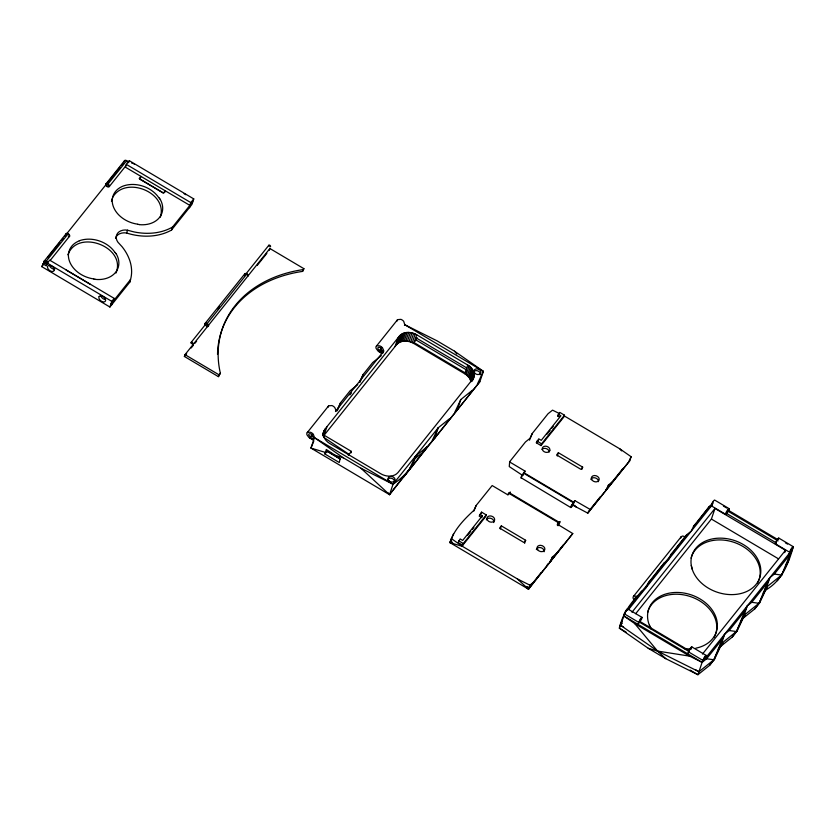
<?xml version="1.0" encoding="UTF-8"?>
<svg xmlns="http://www.w3.org/2000/svg" width="835" height="835" viewBox="0 0 835 835"><rect width="100%" height="100%" fill="white"/><g stroke="black" fill="none" stroke-linecap="round" stroke-linejoin="round"><path stroke-width="1.25" d="M472.756 380.05C476.159 374.623 473.007 367.786 467.736 365.041L416.707 334.793C411.54 331.725 403.785 331.098 399.506 335.973L324.898 429.253L322.571 434.732M559.335 413.523L552.54 410.142L548.052 413.732L532.26 433.48L529.964 438.375L525.466 441.965L509.674 461.713L509.256 466.577L522.533 475.365M68.48 254.424L68.627 253.162A24.507 18.714 18.7 0 1 78.031 241.388L79.356 240.824M112.297 199.659L112.433 198.386A24.507 18.714 18.7 0 1 121.837 186.623L123.173 186.059A26.135 19.967 18.7 0 1 158.848 197.77M312.582 436.559L312.019 434.847A2.286 1.43 38.7 0 0 310.129 433.72L309.274 433.803A2.119 1.315 38.7 0 0 308.825 435.129L310.234 436.757L311.705 437.164L312.582 436.559L393.034 484.258C403.221 477.317 412.459 468.299 415.621 456.014L427.228 446.735L434.68 438.198L479.854 381.72L483.381 371.314L454.501 351.18L436.955 340.784L404.808 324.742L403.691 321.318A4.582 2.849 38.7 0 0 400.915 319.356L397.596 319.638L376.397 346.149M335.493 411.551L335.962 410.183L334.741 407.522A4.582 2.849 38.7 0 0 331.954 405.559L328.646 405.841L307.259 432.582M383.004 353.017L383.714 350.481L382.493 347.83A4.582 2.849 38.7 0 0 379.706 345.857L376.992 345.732A4.238 2.63 38.7 0 0 376.094 348.383L377.973 350.982L382.263 353.633M111.462 201.256L112.067 198.803M324.94 454.021L326.297 449.48L340.169 458.551L339.271 462.517L324.94 454.021L327.101 451.317L340.325 459.166M323.677 431.476C322.122 436.34 325.671 441.172 329.742 443.51L380.77 473.758C385.937 476.827 393.692 477.453 397.971 472.568L472.579 379.299L473.925 376.731M637.303 625.112L641.384 619.445A3.215 0.553 -59.3 0 0 642.073 617.42L627.544 608.798L626.981 609.206A3.486 0.605 -59.3 0 0 625.655 610.99L624.11 614.508M641.948 617.336L641.374 617.743A3.486 0.605 -59.3 0 0 640.048 619.528L638.514 623.035L641.176 618.829L639.401 621.637L639.944 621.24M706.107 655.371L705.544 655.778A3.486 0.605 -59.3 0 0 704.218 657.562L702.799 661.163L705.554 657.479A3.215 0.553 -59.3 0 0 706.233 655.465L691.714 646.843L691.15 647.25A3.486 0.605 -59.3 0 0 689.814 649.025L688.395 652.626M689.345 650.475L689.345 651.123M728.13 510.404L726.471 512.888L729.08 508.64L714.562 500.019L713.998 500.426A3.486 0.605 -59.3 0 0 712.662 502.2L711.806 503.703A3.215 0.553 -59.3 0 0 711.128 505.718L725.646 514.339L728.913 510.592L777.917 539.64M703.623 659.306L705.283 656.821L702.788 660.349L697.924 674.722L665.777 658.679L648.231 648.284L619.361 628.15C622.9 611.815 633.89 598.309 646.123 587.548L648.43 582.653L664.222 562.915L668.71 559.314L671.016 554.419L686.798 534.682L691.297 531.081L693.593 526.186L709.385 506.448L712.996 503.547M778.731 538.867L778.731 538.053L778.157 538.46A3.486 0.605 -59.3 0 0 776.832 540.235L775.976 541.738A3.215 0.553 -59.3 0 0 775.287 543.752L789.816 552.373L791.705 550.192L793.25 546.674L778.731 538.053M792.3 548.438L790.641 550.933L793.135 547.405C788.355 563.959 781.591 581.17 765.674 590.021L759.735 602.661L754.694 608.966L743.098 618.255L737.159 630.895L732.107 637.209L720.511 646.488L714.572 659.139L709.52 665.443L697.924 674.722L690.075 670.067M521.833 476.42L523.054 474.134M574.083 502.66L574.104 501.783L571.422 505.384A3.486 0.605 -59.3 0 0 570.733 507.169L571.057 507.482A3.215 0.553 -59.3 0 0 572.664 505.467L574.783 500.582L590.439 509.59L629.747 460.743L631.114 456.714L619.925 448.917L564.992 416.352M67.906 254.779C77.425 228.383 126.743 246.92 115.992 273.045M127.557 230.178A11.064 8.444 18.7 0 0 117.651 233.174A11.064 8.444 18.7 0 0 117.933 242.213L122.098 246.753A52.72 40.268 18.7 0 1 128.235 256.648L129.3 259.215A51.446 39.297 18.7 0 1 131.304 266.991L131.565 269.58A50.277 38.4 18.7 0 1 130.542 279.558L129.571 282.428L109.896 307.019L41.75 266.626L44.338 261.731M113.247 301.174L114.197 298.387L49.672 260.144L47.292 263.129L46.342 265.906L42.721 263.756M126.325 164.38L125.386 167.167L189.869 205.389L190.808 202.602L193.762 198.907L129.289 160.685L126.325 164.38L190.808 202.602M128.653 162.543L129.289 160.685M126.576 233.111L127.546 230.241L133.976 231.911A52.72 40.268 18.7 0 0 146.897 233.32L150.06 233.257A51.446 39.297 18.7 0 0 159.214 232.099L162.105 231.389A50.277 38.4 18.7 0 0 172.584 227.005L192.822 201.694M109.896 307.019L111.806 301.372L114.197 298.387M164.599 192.697L165.236 190.787L163.483 192.979L139.184 178.575L140.938 176.383L139.967 179.254L163.169 193M172.584 227.005L171.613 229.865L191.852 204.554L193.762 198.907M303.919 268.693L303.209 269.58A129.884 99.208 18.7 0 0 220.346 373.172L218.415 376.648L184.389 356.472L185.005 354.656L269.893 248.517L303.919 268.693L302.594 271.396A129.884 99.208 18.7 0 0 217.528 354.405M218.415 376.648L220.346 373.172M269.277 250.343L269.893 248.517M302.594 271.396L303.209 269.58M322.571 435.066L324.189 430.317M322.696 435.766L324.898 429.253M326.955 426.675L324.022 435.359L396.562 344.657C400.842 339.772 408.607 340.398 413.774 343.467L466.149 374.612L469.385 377.879L471.076 381.658L474.019 372.984M326.809 452.194L327.101 451.317M380.812 352.777L381.762 349.74L381.157 348.414A2.286 1.43 38.7 0 0 379.267 347.287L378.401 347.37A2.119 1.315 38.7 0 0 377.952 348.696C378.933 351.817 382.106 349.594 383.609 351.243L381.866 352.464L378.923 351.65L381.731 347.381M349.082 454.407L323.98 437.467L324.638 435.526L351.389 451.391L351.013 452.852M395.07 346.525L398.003 337.851M396.562 344.657L399.506 335.973M397.47 343.707L400.403 335.023M398.545 342.882L401.478 334.198M399.767 342.204L402.71 333.52M401.134 341.672L404.067 332.988M402.606 341.306L405.549 332.622M404.161 341.108L407.104 332.434M405.779 341.087L408.722 332.403M407.428 341.233L410.371 332.56M409.077 341.557L412.02 332.873M410.705 342.037L413.638 333.363M412.281 342.684L415.214 334M413.774 343.467L416.707 334.793M415.684 340.565L416.519 338.102M449.804 418.502L438.208 427.781L393.034 484.258L389.517 494.664L310.944 448.092L314.471 437.676L313.355 434.263A4.582 2.849 38.7 0 0 310.568 432.29L307.854 432.165A4.238 2.63 38.7 0 0 306.956 434.816L308.835 437.415L313.574 440.337M410.35 468.049L403.221 477.338L412.104 466.431L412.981 463.832L415.872 461.515L427.144 447.059L423.042 452.184L414.651 458.895L417.062 455.889M434.68 438.198L438.208 427.781L432.269 440.431M464.803 373.715L467.736 365.041M466.149 374.612L469.082 365.928M467.37 375.614L470.314 366.93M468.456 376.71L471.399 368.026M457.267 409.964L460.795 399.548L472.391 390.258M469.385 377.879L472.328 369.195M470.136 379.111L473.08 370.427M470.71 380.374L473.643 371.69M471.984 380.77L474.186 374.257M471.848 381.47L472.579 379.299M472.693 379.862L474.155 375.52M558.03 525.747A3.215 0.553 -59.3 0 0 558.49 525.058L559.669 522.856A3.486 0.605 -59.3 0 0 560.045 521.478L557.383 524.203L572.768 533.544L528.503 589.186L449.929 542.614C454 529.693 464.187 519.307 473.883 510.342L476.18 505.446L492.17 485.552L507.617 494.706L510.268 491.982A3.486 0.605 -59.3 0 1 510.268 492.285M482.317 515.873L462.684 540.433L460.158 538.93L458.081 542.531L462.736 545.286L485.636 516.656L486.22 514.903L481.576 512.147L479.196 516.124L481.722 517.627L482.317 515.873L479.791 514.37M462.736 545.286L463.331 543.533L486.22 514.903M480.981 513.901L481.576 512.147M500.311 528.972L501.355 525.873L525.653 540.276L524.61 543.376M509.569 461.922L525.017 471.086L524.317 473.163L524.338 472.286L521.656 475.887A3.486 0.605 -59.3 0 0 520.967 477.662L570.837 507.576M536.352 442.811L538.721 438.834L541.257 440.337L560.89 415.778L558.365 414.285L559.847 412.438L564.491 415.193L563.907 416.947L541.007 445.577L536.352 442.811L538.137 440.588M541.007 445.577L541.591 443.823L564.491 415.193M559.46 417.03L557.78 416.039L558.365 414.285M557.269 455.983L558.375 452.727L582.673 467.13L581.943 469.301M572.768 533.544L534.358 581.557L529.86 585.158L528.503 589.186L517.408 578.937L462.486 546.382L451.297 538.575M551.079 560.953L552.446 556.924L556.945 553.323M572.914 505.227L587.819 513.16L590.241 509.747M607.16 488.976L608.527 484.947L613.015 481.346M625.06 612.733L619.382 628.171L626.114 632.158M637.95 624.319L639.453 621.271M635.706 613.683L711.399 519.057L714.979 508.463L785.505 550.265L784.702 552.624M776.393 542.959L726.617 513.462L726.961 512.45M689.23 650.768L687.069 654.619M703.769 660.287L704.114 659.274M720.511 646.488L724.697 634.13L729.185 630.529L744.977 610.792L747.283 605.886L751.771 602.296L767.563 582.559L769.86 577.653L774.358 574.062L790.15 554.315L792.446 549.42L702.11 662.364L689.658 656.143L634.725 623.588L623.547 615.781L702.11 662.364L706.608 658.763L722.39 639.025L724.697 634.13M743.098 618.255L747.283 605.886M765.674 590.021L769.86 577.653M790.787 551.497L791.131 550.495M160.362 217.142C168.221 192.227 124.832 175.214 112.516 197.634M712.078 503.943L712.558 502.931M313.772 441.214L310.944 448.092L325.306 452.393M337.298 410.695L340.586 402.679L350.095 390.78L357.787 384.632M359.875 382.461L363.173 374.445L372.681 362.547L381.324 355.627M462.486 546.382L449.929 542.614L453.593 533.68M473.894 511.03L476.18 505.446M529.515 440.17L532.26 433.48M673.187 552.405L671.016 554.419M695.774 524.171L693.593 526.186M722.39 639.025L713.873 659.775L709.52 665.443M744.977 610.792L736.46 631.542L732.107 637.209M767.563 582.559L759.046 603.308L754.694 608.966M790.15 554.315L781.633 575.075L777.281 580.732M466.452 371.158L465.095 372.848L414.066 342.601L417.093 337.643M336.714 410.924L340.586 402.679M359.854 381.511L363.173 374.445M409.682 468.665L415.621 456.014M411.498 466.984L412.981 463.832M454.856 412.187L460.795 399.548M477.443 383.954L483.381 371.314L404.808 324.742L404.453 325.347M550.15 561.819L552.446 556.924M606.231 489.842L608.527 484.947M628.807 461.609L631.114 456.714M622.388 620.969L620.259 625.498L621.866 623.484M737.159 630.895L721.523 643.493L713.873 659.775L698.937 671.737L657.552 651.07L620.374 625.154L621.981 623.14M759.735 602.661L744.11 615.259L736.46 631.542L729.185 630.529M782.322 574.428L766.687 587.026L759.046 603.308L751.771 602.296M557.603 524.975L559.106 522.825L558.166 525.006M625.175 612.441L625.77 611.345M690.608 649.338L690.889 648.284L689.512 650.131M523.221 474.823L522.804 475.574M557.248 524.975L558.991 522.188L509.225 492.692L507.878 494.727M776.519 541.341L777.782 539.556M508.202 494.748L508.88 493.725M713.017 502.2L713.455 501.668M726.617 513.462L728.965 509.371L728.287 511.385L778.063 540.892M404.641 474.969L389.517 494.664L360.897 468.216L343.352 457.81L314.471 437.676L312.728 438.897L309.785 438.083L311.82 434.784M412.104 466.431L415.872 461.515M423.042 452.184L427.228 446.735M534.358 581.557L528.503 589.186L526.843 587.203M628.776 607.89L641.635 591.149M652.114 578.676L664.222 562.915M674.701 550.442L686.798 534.682M698.039 521.217L709.385 506.448M44.036 261.355L65.955 233.946M105.721 184.222L124.384 160.894M47.585 257.671L59.765 242.453M61.383 240.428L63.011 238.392M64.629 236.368L119.812 167.376M121.43 165.351L123.058 163.326M41.75 266.626L43.368 264.591M46.322 261.115L68.24 233.706M108.007 183.992L126.669 160.654M50.142 260.489L69.639 236.117M109.406 186.403L126.44 165.1M110.867 304.159L130.542 279.558M205.066 323.479L244.812 273.796M191.184 342.35L206.548 323.145M217.872 308.981L219.49 306.956M244.561 275.613L268.828 245.281M207.174 323.542L246.92 273.859M184.389 356.472L186.654 353.643M191.184 347.976L193.449 345.147M195.014 343.195L196.622 341.181M257.17 265.478L266.856 253.37M335.858 410.945L383.609 351.243M349.875 394.955L351.483 392.941M348.31 455.221L351.389 451.391M479.854 381.72L389.517 494.664L387.868 492.681M449.929 542.614L451.547 540.6M557.78 416.039L559.252 414.191M546.946 434.231L550.088 430.296M551.664 428.334L553.229 426.372M467.59 535.308L470.731 531.373M472.297 529.411L473.873 527.449M525.017 471.086L523.409 473.101L573.175 502.597L574.783 500.582M558.375 452.727L556.611 454.929L580.909 469.333L582.673 467.13M501.355 525.873L499.591 528.075L523.889 542.489L525.653 540.276M588.289 511.771L600.365 496.668M606.001 489.623L622.92 468.477M587.819 513.16L629.747 460.743M529.808 586.744L541.08 572.653M546.716 565.608L548.334 563.594M549.941 561.579L563.635 544.462M633.535 596.315L681.287 536.623L682.665 536.018L685.608 536.822M653.231 577.298L637.856 596.524L634.13 595.908A4.238 2.63 38.7 0 0 633.233 598.559L634.798 600.845M654.849 575.273L656.477 573.248M658.095 571.223L659.713 569.199M661.33 567.174L679.941 543.909M681.558 541.884L683.176 539.859M628.463 609.644L712.224 504.924M631.97 612.253L714.979 508.463M702.485 654.055L785.505 550.265M719.906 645.518L721.523 643.493M742.492 617.284L744.11 615.259M765.079 589.04L766.687 587.026M787.666 560.807L789.273 558.792L781.633 575.075L774.358 574.062M718.267 649.286L723.152 643.18M740.676 621.282L745.133 615.708M763.263 593.048L767.292 588.007M785.818 564.836L788.261 561.788M648.43 582.653L649.88 581.317M625.843 610.886L627.294 609.55M714.572 659.139L713.873 659.775L706.608 658.763M711.817 505.394L711.253 505.801M775.986 543.428L775.412 543.846M728.965 508.546L728.391 508.964A3.486 0.605 -59.3 0 0 727.066 510.738L726.21 512.231A3.215 0.553 -59.3 0 0 725.521 514.256L725.646 514.339M793.125 546.591L792.561 546.998A3.486 0.605 -59.3 0 0 791.225 548.772L790.369 550.275A3.215 0.553 -59.3 0 0 789.691 552.29L789.816 552.373M521.071 478.069L521.29 477.985A3.215 0.553 -59.3 0 0 521.604 477.703M137.733 224.344L139.372 224.531M93.927 279.109L95.566 279.308M689.658 656.143L657.552 651.07L648.231 648.284M636.907 597.599L635.539 597.536A2.119 1.315 38.7 0 0 635.091 598.862L635.623 599.76M334.386 455.117L343.352 457.81M360.897 468.216L393.034 484.258M517.408 578.937L529.86 585.158M723.423 506.083L726.753 508.056M785.38 542.813L787.593 544.117M709.489 506.365L710.554 507.002M789.127 553.574L790.202 554.21M415.736 337.664L466.765 367.922M416.101 340.054L466.014 369.654M711.399 519.057L778.554 558.876M536.947 441.057L541.591 443.823M523.795 472.652L573.572 502.148M508.786 493.276L558.552 522.783M66.08 269.976L90.378 284.38M47.292 263.129L111.806 301.372M705.429 658.21L706.504 658.846M639.6 621.271L688.854 650.465M639.61 622.242L689.376 651.749M624.225 613.777L638.629 622.305M688.395 651.811L702.788 660.349M185.005 354.656L219.031 374.821M620.374 625.154L623.641 627.095M695.659 669.795L698.937 671.737M458.676 540.777L463.331 543.533M450.441 541.184L452.654 542.5M526.791 586.441L529.004 587.756M326.923 450.973L339.229 458.311M691.714 646.843L691.839 646.927A3.215 0.553 -59.3 0 1 691.714 647.657M627.544 608.798L627.669 608.892A3.215 0.553 -59.3 0 1 627.315 610.208M665.777 658.679L657.552 651.07L634.725 623.588M619.925 448.917L621.564 450.89M454.501 351.18L456.839 353.998M574.626 505.238L576.275 507.21M159.036 197.718L159.829 198.97M115.22 252.483L116.023 253.736M649.4 625.269L651.154 628.859L649.4 625.269A35.686 27.252 18.7 0 1 657.771 597.714L659.441 596.691A35.686 27.252 18.7 0 1 712.109 609.884A35.686 27.252 18.7 0 1 695.826 648.179M692.173 569.136L691.276 565.441A35.686 27.252 18.7 0 1 694.584 549.921L695.659 548.459A35.686 27.252 18.7 0 1 750.582 549.941A35.686 27.252 18.7 0 1 743.348 592.819A35.686 27.252 18.7 0 1 692.173 569.136L691.276 565.441M536.352 549.607A4.018 3.069 18.7 0 1 540.923 547.697A4.018 3.069 18.7 0 1 544.076 551.758M590.836 479.363A4.018 3.069 18.7 0 1 595.365 477.944A4.018 3.069 18.7 0 1 598.455 481.67M486.346 519.923A3.945 3.016 18.7 0 1 491.095 518.42A3.945 3.016 18.7 0 1 493.777 522.564M542.009 449.47A3.945 3.016 18.7 0 1 546.372 448.656A3.945 3.016 18.7 0 1 549.19 452.027M680.817 537.99A4.227 2.63 38.7 0 1 681.287 536.623M691.056 558.187A35.686 27.252 18.7 0 1 735.426 542.834A35.686 27.252 18.7 0 1 757.554 583.07M647.626 612.483A35.686 27.252 18.7 0 1 691.996 597.129A35.686 27.252 18.7 0 1 714.123 637.366M691.505 648.785A35.686 27.252 18.7 0 1 684.752 648.774M473.372 373.558A3.58 2.735 18.7 0 1 473.32 372.817M473.894 371.523A3.58 2.735 18.7 0 1 478.361 371.158A3.58 2.735 18.7 0 1 480.135 374.8M387.68 479.603A3.58 2.735 18.7 0 1 392.179 478.518A3.58 2.735 18.7 0 1 394.277 482.38M397.136 321.016A4.227 2.63 38.7 0 1 397.596 319.638M328.176 407.219A4.227 2.63 38.7 0 1 328.646 405.841M268.755 245.824A1.054 0.658 38.7 0 1 269.465 245.146A1.054 0.658 38.7 0 1 270.561 246.231A1.054 0.658 38.7 0 1 269.663 246.722M130.239 280.028A51.739 39.516 18.7 0 1 129.707 282.46M171.697 229.959A51.739 39.516 18.7 0 1 126.607 233.007A11.064 8.444 18.7 0 0 115.512 238.257M137.733 224.177A26.135 19.967 18.7 0 1 112.203 199.638M159.955 198.928A24.977 19.069 18.7 0 1 139.382 224.646M93.927 278.942A26.135 19.967 18.7 0 1 68.397 254.414M116.138 253.704A24.977 19.069 18.7 0 1 95.576 279.412M79.315 240.762A26.135 19.967 18.7 0 1 115.042 252.546M66.174 235.199A2.171 1.346 38.7 0 1 66.957 233.309A2.171 1.346 38.7 0 1 69.555 235.167A2.171 1.346 38.7 0 1 68.324 236.722M66.779 234.186A1.315 0.825 38.7 0 1 68.052 234.218M68.898 235.188A1.315 0.825 38.7 0 1 68.919 235.679M131.669 163.128A3.872 2.411 38.7 0 1 132.525 163.263M133.402 163.608A3.872 2.411 38.7 0 1 134.258 164.13M184.097 193.741A3.872 2.411 38.7 0 1 185.798 194.743M54.849 269.047A3.872 2.411 38.7 0 1 52.354 268.62L51.499 268.108A3.872 2.411 38.7 0 1 49.432 265.113M105.304 299.546A3.872 2.411 38.7 0 1 100.774 295.423M124.405 161.698A2.171 1.346 38.7 0 1 125.939 160.341A2.171 1.346 38.7 0 1 128.12 162.689M126.482 161.165A1.315 0.825 38.7 0 1 127.004 161.604M127.327 162.136A1.315 0.825 38.7 0 1 127.379 162.397M244.655 274.913A2.171 1.346 38.7 0 1 246.179 273.546A2.171 1.346 38.7 0 1 248.36 275.894M208.385 326.266A2.171 1.346 38.7 0 1 206.276 326.203M205.107 325.045A2.171 1.346 38.7 0 1 206.443 323.228A2.171 1.346 38.7 0 1 208.562 325.963M245.448 274.35A1.315 0.825 38.7 0 1 246.429 274.235M246.722 274.371A1.315 0.825 38.7 0 1 247.442 275.07M247.567 275.341A1.315 0.825 38.7 0 1 247.588 275.842M205.754 324.992A1.315 0.825 38.7 0 1 206.297 323.834A1.315 0.825 38.7 0 1 207.852 325.118A1.315 0.825 38.7 0 1 206.767 325.827M571.599 505.927L573.29 503.234L571.599 505.927M112.652 301.926L111.681 304.785L112.652 301.926M190.38 204.752L189.409 207.612L190.38 204.752M54.244 270.091L54.014 270.697A3.872 2.411 38.7 0 1 50.455 270.989L49.609 270.477A3.872 2.411 38.7 0 1 47.626 266.428A3.872 2.411 38.7 0 1 51.321 265.854L52.177 266.375A3.872 2.411 38.7 0 1 54.244 270.091M99.177 296.498L98.916 297.083A3.872 2.411 38.7 0 0 101.233 301.111A3.872 2.411 38.7 0 0 105.314 301.226L105.575 300.642A3.872 2.411 38.7 0 0 103.248 296.623A3.872 2.411 38.7 0 0 99.177 296.498M494.518 520.372L494.122 521.061A3.945 3.016 18.7 0 1 487.609 520.362A3.945 3.016 18.7 0 1 490.176 515.926A3.945 3.016 18.7 0 1 494.518 520.372M549.785 450.618L549.388 451.297A3.945 3.016 18.7 0 1 542.886 450.608A3.945 3.016 18.7 0 1 545.443 446.172A3.945 3.016 18.7 0 1 549.785 450.618M537.719 549.847A4.018 3.069 18.7 0 0 544.503 550.307A4.018 3.069 18.7 0 0 540.642 545.328A4.018 3.069 18.7 0 0 537.719 549.847M592.286 480.344A4.018 3.069 18.7 0 0 598.987 480.25A4.018 3.069 18.7 0 0 594.572 475.533A4.018 3.069 18.7 0 0 592.286 480.344M474.771 373.203A3.58 2.735 18.7 0 0 480.73 373.047A3.58 2.735 18.7 0 0 476.722 368.872A3.58 2.735 18.7 0 0 474.771 373.203M388.891 480.678A3.58 2.735 18.7 0 0 394.871 480.626A3.58 2.735 18.7 0 0 390.957 476.399A3.58 2.735 18.7 0 0 388.891 480.678M191.205 343.112A1.054 0.658 38.7 0 0 192.802 343.717A1.054 0.658 38.7 0 0 191.966 342.277A1.054 0.658 38.7 0 0 191.205 343.112M44.255 262.607A2.171 1.346 38.7 0 0 47.532 263.839A2.171 1.346 38.7 0 0 45.831 260.875A2.171 1.346 38.7 0 0 44.255 262.607M44.892 262.555A1.315 0.825 38.7 0 0 46.885 263.276A1.315 0.825 38.7 0 0 45.831 261.48A1.315 0.825 38.7 0 0 44.892 262.555M106.588 185.433A1.315 0.825 38.7 0 0 108.581 186.153A1.315 0.825 38.7 0 0 107.517 184.358A1.315 0.825 38.7 0 0 106.588 185.433M105.941 185.485A2.171 1.346 38.7 0 0 109.218 186.706A2.171 1.346 38.7 0 0 107.517 183.752A2.171 1.346 38.7 0 0 105.941 185.485"/></g></svg>
